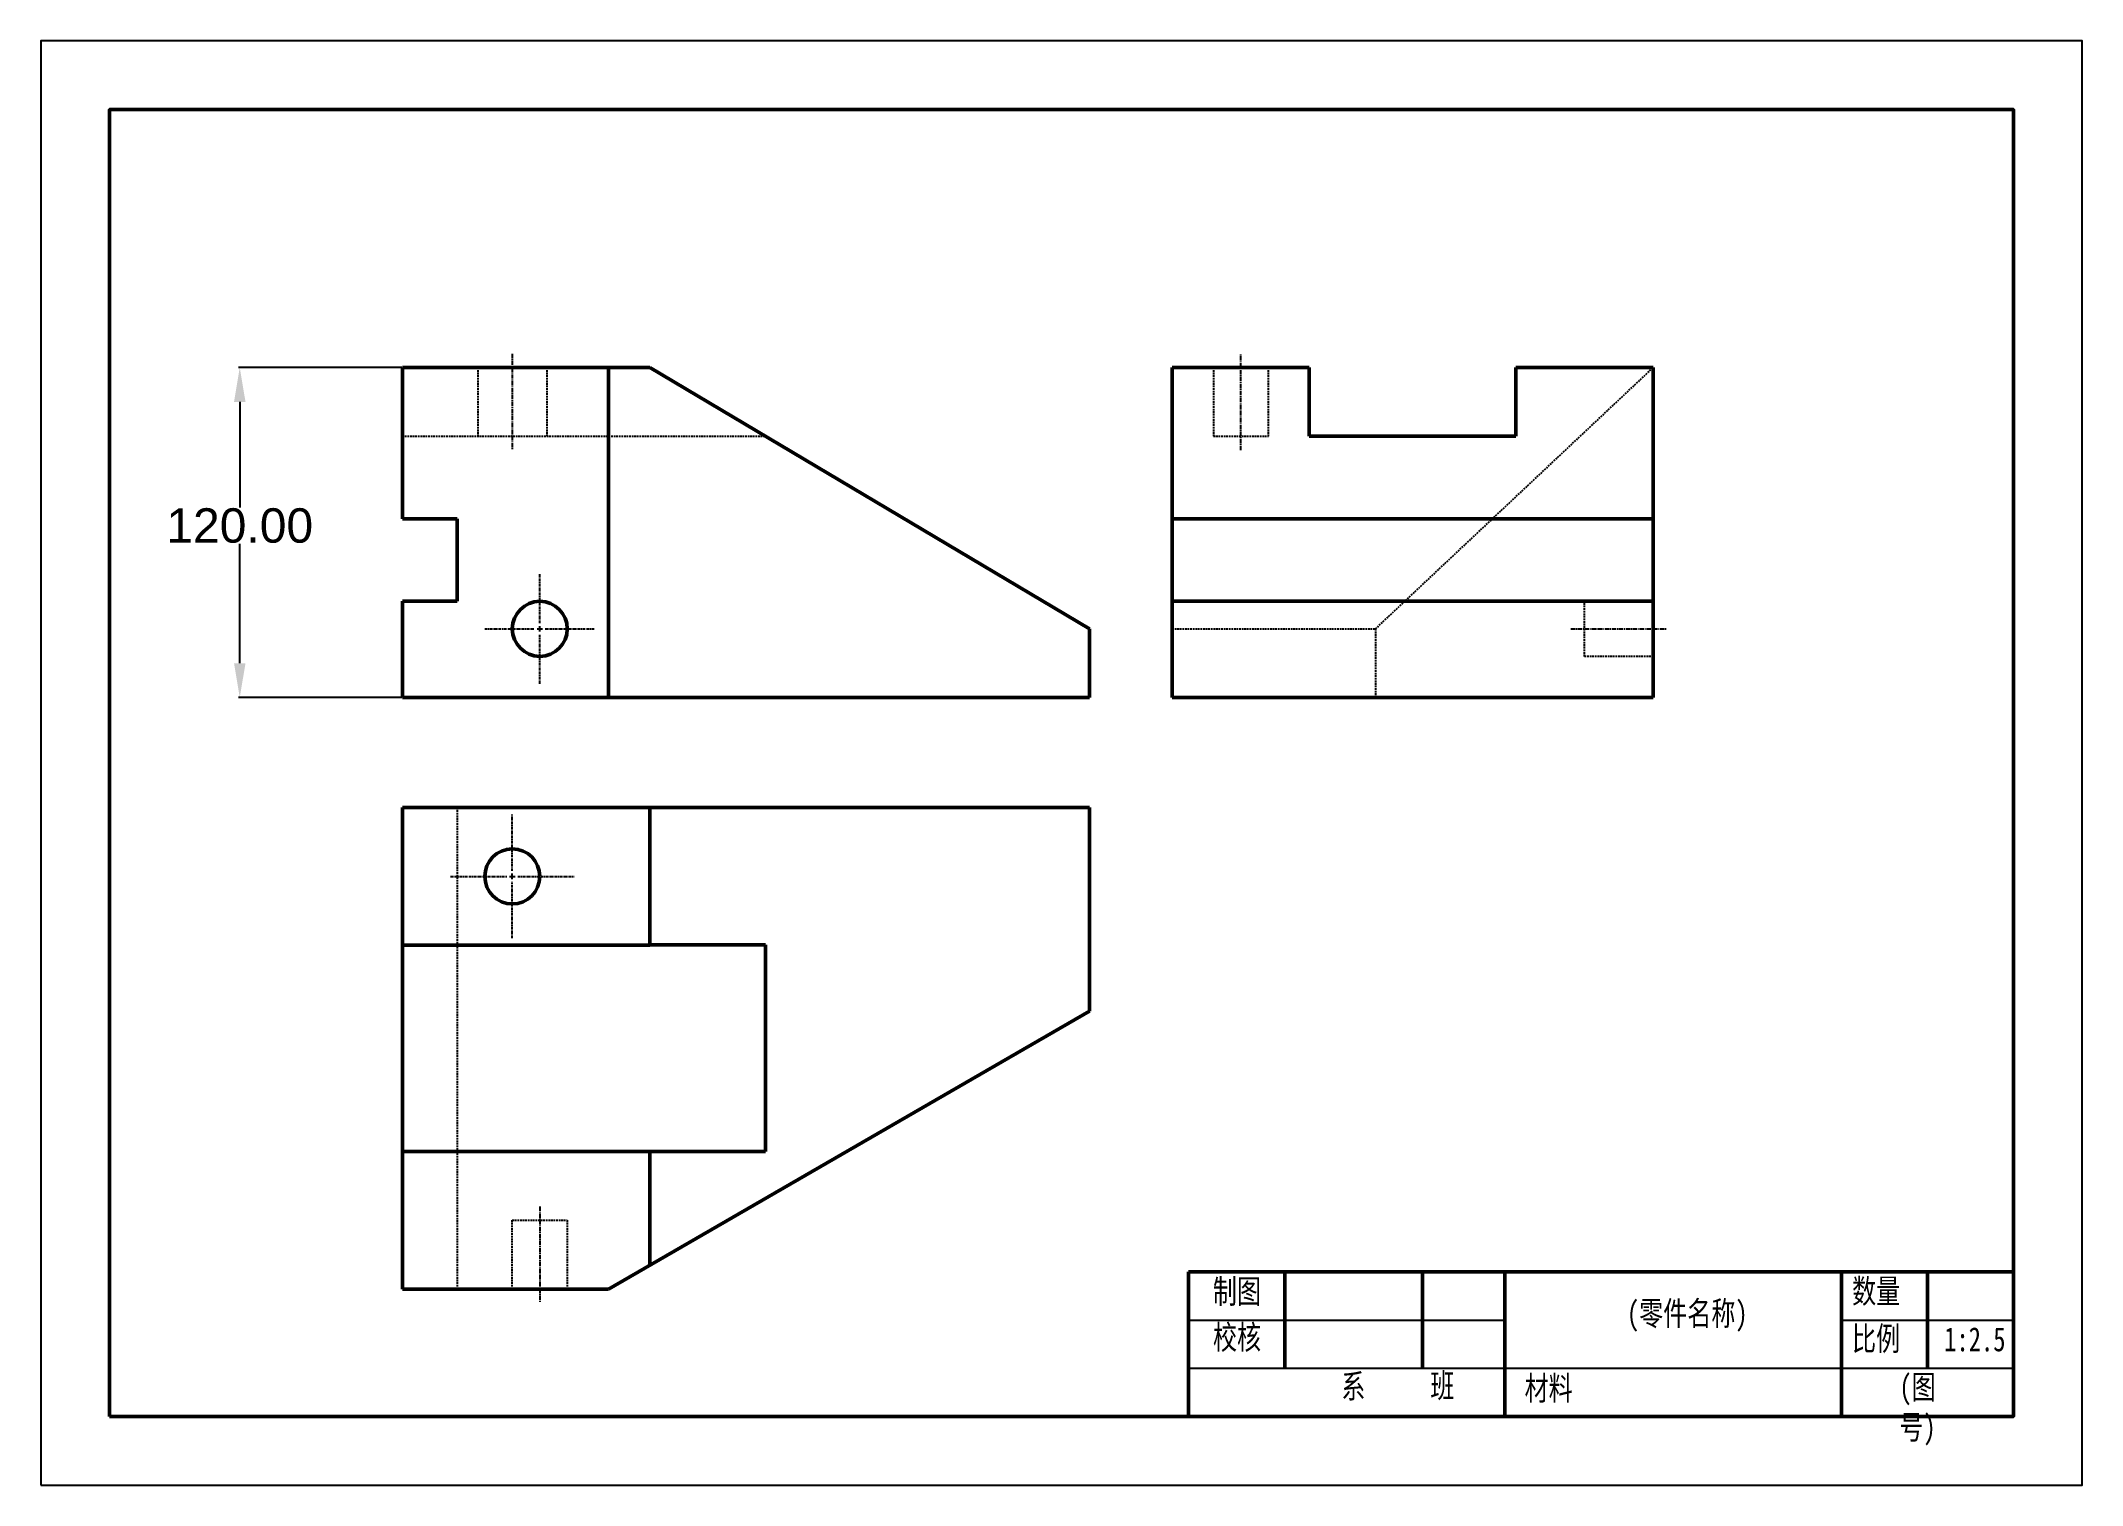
# Model space of a CAD drawing. Header units: millimetres. Extents: x 0 to 297, y 0 to 210.
import ezdxf

# ---------------------------------------------------------------- set-up
doc = ezdxf.new("R2010")
doc.units = ezdxf.units.MM
doc.header["$LTSCALE"] = 0.5
for name, pattern in [('CENTER', [2, 1.25, -0.25, 0.25, -0.25]), ('CENTER2', [1.125, 0.75, -0.125, 0.125, -0.125]), ('DASHED', [0.75, 0.5, -0.25])]:
    doc.linetypes.add(name, pattern=pattern)
for name, color, linetype, lineweight in [('dash', 2, 'DASHED', 25), ('dimension', 3, 'Continuous', 25), ('draw', 7, 'Continuous', 50), ('mark', 1, 'CENTER', 25), ('thin', 7, 'Continuous', 25)]:
    doc.layers.add(name, color=color, linetype=linetype, lineweight=lineweight)
doc.styles.get("Standard").update_dxf_attribs({"font": 'arial.ttf'})
doc.dimstyles.get("Standard").update_dxf_attribs({"dimtxt": 5, "dimasz": 5, "dimexe": 0.18, "dimexo": 0.0625, "dimgap": 0.09, "dimtad": 0, "dimtih": 1, "dimtoh": 1, "dimlfac": 2.5, "dimzin": 0, "dimdsep": 46, "dimtxsty": 'Standard', "dimcen": 0.09, "dimadec": 0, "dimazin": 0, "dimtfac": 1, "dimtofl": 0, "dimtmove": 0, "dimatfit": 1, "dimfxl": 1, "dimtolj": 1, "dimtzin": 0, "dimarcsym": 0})

# ---------------------------------------------------------------- blocks, each defined once
blk = doc.blocks.new('*U3')
at = {"layer": 'mark', "color": 0, "linetype": 'CENTER2', "transparency": 16777216}
for p, q in [((0, 0.8), (0, 8)), ((-8, 0), (-0.8, 0)), ((0.8, 0), (8, 0)), ((0, -8), (0, -0.8))]:
    blk.add_line(p, q, dxfattribs=at)
at = {"layer": 'mark', "color": 0, "linetype": 'Continuous', "transparency": 16777216}
for p, q in [((-0.4, 0), (0.4, 0)), ((0, -0.4), (0, 0.4))]:
    blk.add_line(p, q, dxfattribs=at)
blk = doc.blocks.new('*U4')
at = {"layer": 'mark', "color": 0, "linetype": 'CENTER2', "transparency": 16777216}
for p, q in [((0, 0.8), (0, 9)), ((-9, 0), (-0.8, 0)), ((0.8, 0), (9, 0)), ((0, -9), (0, -0.8))]:
    blk.add_line(p, q, dxfattribs=at)
at = {"layer": 'mark', "color": 0, "linetype": 'Continuous', "transparency": 16777216}
for p, q in [((-0.4, 0), (0.4, 0)), ((0, -0.4), (0, 0.4))]:
    blk.add_line(p, q, dxfattribs=at)
blk = doc.blocks.new('*D5')
at = {"layer": 'Defpoints', "color": 0, "transparency": 16777216}
for p in [(52.6, 162.51), (28.94, 114.51), (52.6, 114.51)]:
    blk.add_point(p, dxfattribs=at)
at = {"layer": 'dimension', "color": 0, "lineweight": -2, "transparency": 16777216}
for p, q in [((52.53, 162.51), (28.76, 162.51)), ((28.94, 157.51), (28.94, 142.14)), ((28.94, 119.51), (28.94, 136.85)), ((52.53, 114.51), (28.76, 114.51))]:
    blk.add_line(p, q, dxfattribs=at)
at = {"layer": 'dimension', "color": 0, "transparency": 16777216}
for points in [[(28.11, 157.51), (29.78, 157.51), (28.94, 162.51)], [(28.11, 119.51), (29.78, 119.51), (28.94, 114.51)]]:
    blk.add_solid(points, dxfattribs=at)
at = {"layer": 'dimension', "color": 0, "transparency": 16777216, "insert": (28.94, 139.5), "char_height": 5, "attachment_point": 5}
blk.add_mtext('\\A1;120.00', dxfattribs=at)

msp = doc.modelspace()

# ---------------------------------------------------------------- linework, layer by layer
at = {"layer": 'dash'}
for p, q in [((52.5975, 162.5091), (52.5975, 152.5091)), ((63.5975, 162.5091), (63.5975, 152.5091)), ((73.5975, 162.5091), (73.5975, 152.5091)), ((170.5975, 162.5091), (170.5975, 152.5091)), ((178.5975, 152.5091), (178.5975, 162.5091)), ((194.1829, 124.5091), (234.5975, 162.5091)), ((52.5975, 152.5091), (105.4396, 152.5091)), ((170.5975, 152.5091), (178.5975, 152.5091)), ((224.5975, 120.5091), (224.5975, 128.5091)), ((224.5975, 128.5091), (234.5975, 128.5091)), ((164.5975, 124.5091), (194.1829, 124.5091)), ((194.1829, 124.5091), (194.1829, 114.5091)), ((234.5975, 120.5091), (224.5975, 120.5091)), ((60.5975, 98.5091), (60.5975, 28.5091)), ((68.5975, 28.5091), (68.5975, 38.5091)), ((68.5975, 38.5091), (76.5975, 38.5091)), ((76.5975, 38.5091), (76.5975, 28.5091))]:
    msp.add_line(p, q, dxfattribs=at)
at = {"layer": 'draw'}
for p, q in [((52.5975, 140.5091), (52.5975, 162.5091)), ((52.5975, 162.5091), (82.5975, 162.5091)), ((82.5975, 162.5091), (82.5975, 114.5091)), ((82.5975, 162.5091), (88.5975, 162.5091)), ((152.5975, 124.5091), (88.5975, 162.5091)), ((184.5342, 162.5091), (164.5975, 162.5091)), ((164.5975, 162.5091), (164.5975, 114.5091)), ((184.5342, 152.5091), (184.5342, 162.5091)), ((234.5975, 162.5091), (214.5975, 162.5091)), ((214.5975, 162.5091), (214.5975, 152.5091)), ((234.5975, 114.5091), (234.5975, 162.5091)), ((214.5975, 152.5091), (184.5342, 152.5091)), ((60.5975, 140.5091), (52.5975, 140.5091)), ((60.5975, 128.5091), (60.5975, 140.5091)), ((164.5975, 140.5091), (234.5975, 140.5091)), ((52.5975, 114.5091), (52.5975, 128.5091)), ((52.5975, 128.5091), (60.5975, 128.5091)), ((164.5975, 128.5091), (234.5975, 128.5091)), ((152.5975, 114.5091), (152.5975, 124.5091)), ((82.5975, 114.5091), (52.5975, 114.5091)), ((82.5975, 114.5091), (82.5975, 114.5091)), ((82.5975, 114.5091), (152.5975, 114.5091)), ((164.5975, 114.5091), (234.5975, 114.5091)), ((52.5975, 98.5091), (52.5975, 28.5091)), ((52.5975, 98.5091), (152.5975, 98.5091)), ((88.5975, 78.5091), (88.5975, 98.5091)), ((152.5975, 98.5091), (152.5975, 68.9236)), ((52.5975, 78.5091), (88.5975, 78.5091)), ((105.4396, 78.5723), (88.5975, 78.5723)), ((105.4396, 48.5091), (105.4396, 78.5723)), ((82.5975, 28.5091), (152.5975, 68.9236)), ((52.5975, 48.5091), (88.5975, 48.5091)), ((88.5975, 48.5091), (88.5975, 31.9732)), ((88.5975, 48.5091), (105.4396, 48.5091)), ((52.5975, 28.5091), (82.5975, 28.5091))]:
    msp.add_line(p, q, dxfattribs=at)
for centre in [(72.5975, 124.5091), (68.5975, 88.5091)]:
    msp.add_circle(centre, 4, dxfattribs=at)
at = {"layer": 'mark'}
for p, q in [((68.5975, 164.5091), (68.5975, 150.5091)), ((174.5975, 150.5091), (174.5975, 164.5091)), ((222.5975, 124.5091), (236.5975, 124.5091)), ((72.5975, 40.5091), (72.5975, 26.5091))]:
    msp.add_line(p, q, dxfattribs=at)
at = {"layer": 'thin', "lineweight": 50}
for p, q in [((287, 31), (167, 31)), ((167, 31), (167, 10)), ((181, 31), (181, 17)), ((201, 31), (201, 17)), ((213, 31), (213, 10)), ((262, 31), (262, 10)), ((274.5, 31), (274.5, 17))]:
    msp.add_line(p, q, dxfattribs=at)
at = {"layer": 'thin', "lineweight": 25}
for p, q in [((167, 24), (213, 24)), ((262, 24), (287, 24)), ((167, 17), (287, 17))]:
    msp.add_line(p, q, dxfattribs=at)
msp.add_lwpolyline([(0, 0), (297, 0), (297, 210), (0, 210)], close=True, dxfattribs=at)
at = {"layer": 'thin', "lineweight": 50}
msp.add_lwpolyline([(10, 10), (287, 10), (287, 200), (10, 200)], close=True, dxfattribs=at)

# ---------------------------------------------------------------- block references
at = {"layer": 'mark', "linetype": 'CENTER2'}
for name, p in [('*U3', (72.5975, 124.5091)), ('*U4', (68.5975, 88.5091))]:
    msp.add_blockref(name, p, dxfattribs=at)

# ---------------------------------------------------------------- texts
at = {"layer": 'thin', "char_height": 3.5, "attachment_point": 1}
for s, width, heights, insert in [('{\\fHYSWLongFangSong|b0|i0|c134|p2;制图}', 9.214549, [0], (170.5232, 29.9259)), ('{\\fHYSWLongFangSong|b0|i0|c134|p2;数量}', 9.214549, [0], (263.5218, 29.9624)), ('{\\fHYSWLongFangSong|b0|i0|c134|p2;(零件名称)}', 23.072862, [9.3959], (230.7605, 26.7276)), ('{\\fHYSWLongFangSong|b0|i0|c134|p2;校核}', 9.214549, [0], (170.5383, 23.2612)), ('{\\fHYSWLongFangSong|b0|i0|c134|p2;比例}', 9.214549, [0], (263.5172, 23.0627)), ('{\\fHYSWLongFangSong|b0|i0|c134|p2;1:2.5}', 9.214549, [0], (276.9205, 22.9633)), ('{\\fHYSWLongFangSong|b0|i0|c134|p2;系}', 9.214549, [0], (189.2094, 16.1287)), ('{\\fHYSWLongFangSong|b0|i0|c134|p2;班}', 9.214549, [0], (202.1567, 16.2218)), ('{\\fHYSWLongFangSong|b0|i0|c134|p2;材料}', 9.214549, [0], (215.8728, 15.8632)), ('{\\fHYSWLongFangSong|b0|i0|c134|p2;(图号)}', 9.214549, [0], (270.4042, 16.0301))]:
    msp.add_mtext_dynamic_manual_height_columns(s, width=width, gutter_width=1, heights=heights, dxfattribs=dict(at, insert=insert))

# ---------------------------------------------------------------- dimensions: what is measured, and where the dimension line sits
at = {"layer": 'dimension'}
dim = msp.add_linear_dim(base=(28.9445, 114.5091), p1=(52.5975, 162.5091), p2=(52.5975, 114.5091), angle=90, dimstyle='Standard', dxfattribs=at)
dim.commit()
dim.dimension.update_dxf_attribs({"geometry": '*D5', "text_midpoint": (28.9445, 139.4951), "dimtype": 160})

doc.saveas('drawing.dxf')
